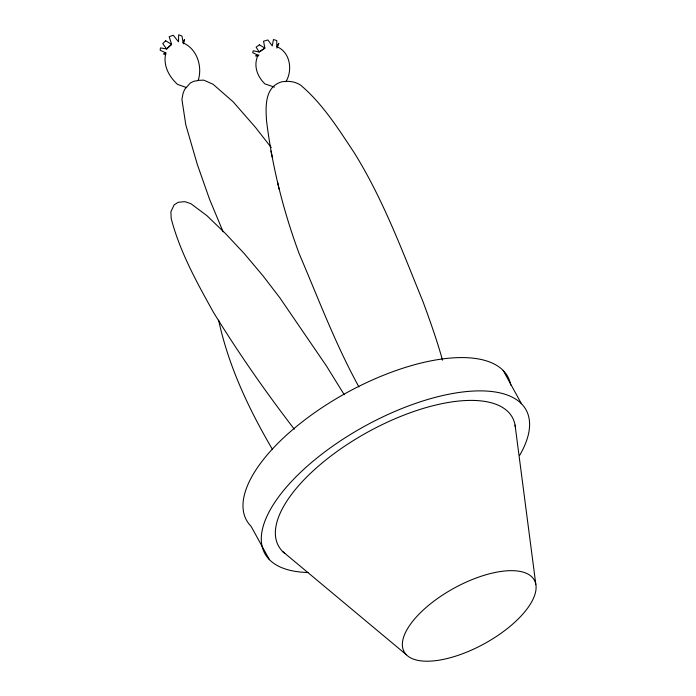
<?xml version="1.0" encoding="UTF-8"?>
<svg xmlns="http://www.w3.org/2000/svg" width="696" height="696" viewBox="0 0 696 696"><rect width="100%" height="100%" fill="white"/><g stroke="black" fill="none" stroke-linecap="round" stroke-linejoin="round"><path stroke-width="1.04" d="M183.535 43.831L184.431 39.463L183.118 42.917C197.159 48.807 202.701 66.825 198.143 80.597M276.869 48.094L278.809 43.422L276.86 46.684C290.284 52.096 292.885 70.357 285.882 81.737M165.909 53.009L163.334 53.94L165.796 54.636M258.982 55.036L255.441 55.871L257.911 56.376M274.441 87.087L264.993 83.955C257.172 76.508 253.17 65.468 258.042 55.193L252.691 52.696L253.231 50.799L258.973 51.939L264.871 48.111L263.558 41.221L267.89 39.95L272.275 45.927L273.458 39.515L276.73 40.559L276.86 46.684M186.554 87.566L177.584 84.416C168.745 76.438 162.786 65.041 165.865 52.913L160.167 50.225L160.454 47.902L166.353 48.938L171.607 44.361L169.189 36.705L173.243 35.252L178.55 41.864L178.628 34.8L181.987 36.062L183.118 42.917M282.654 551.502L406.429 654.797M294.33 429.206C265.481 391.735 238.38 352.811 213.585 312.548C196.872 282.489 179.873 251.917 171.172 218.422L170.894 211.749L174.165 204.841L178.202 202.301L184.475 201.657L186.241 202.075L190.956 203.728L207.008 215.76L225.495 233.569L243.992 253.274L263.001 275.834L279.827 297.792L326.372 365.861L344.276 394.762M271.266 147.587L255.667 127.603L233.238 101.903L213.141 84.312L203.78 80.153L199.021 80.327L193.853 81.275L190.382 82.954L184.692 89.375L183.083 93.229L181.917 99.389L185.797 124.819L197.316 164.447L209.47 199.039L223.094 231.777M272.588 449.651C248.933 409.318 228.453 366.113 218.648 320.195M503.156 370.437L521.452 403.732M269.43 559.688L251.125 526.393A149.075 63.475 -28.8 0 1 347.93 392.048A149.075 63.475 -28.8 0 1 510.777 385.158M358.936 386.933C335.489 344.303 318.385 298.636 299.297 253.988C283.411 211.245 272.275 166.753 266.611 121.496C265.576 107.123 264.436 86.869 281.663 81.841C288.318 80.71 294.756 81.388 300.559 85.086C322.666 103.791 338.143 128.534 354.003 152.407C383.087 199.012 402.14 250.699 422.872 301.325C430.024 320.734 436.949 340.257 442.508 360.189M270.962 151.032L272.275 157.296M277.504 181.804L279.044 189.138M515.057 425.082L535.833 584.405A74.298 31.633 -28.8 0 1 441.055 659.834A74.298 31.633 -28.8 0 1 430.807 603.562A74.298 31.633 -28.8 0 1 535.833 584.405M284.795 553.451A133.432 56.811 -28.8 0 1 368.341 431.772A133.432 56.811 -28.8 0 1 515.336 427.013M308.18 572.512A149.075 63.475 -28.8 0 1 284.864 488.957A149.075 63.475 -28.8 0 1 459.282 392.44A149.075 63.475 -28.8 0 1 519.538 455.549M165.674 40.794L162.786 43.578L166.675 49.138L171.607 44.361L165.674 40.794M259.408 44.805L256.128 47.154L259.26 52.13L264.871 48.111L259.408 44.805"/></g></svg>
